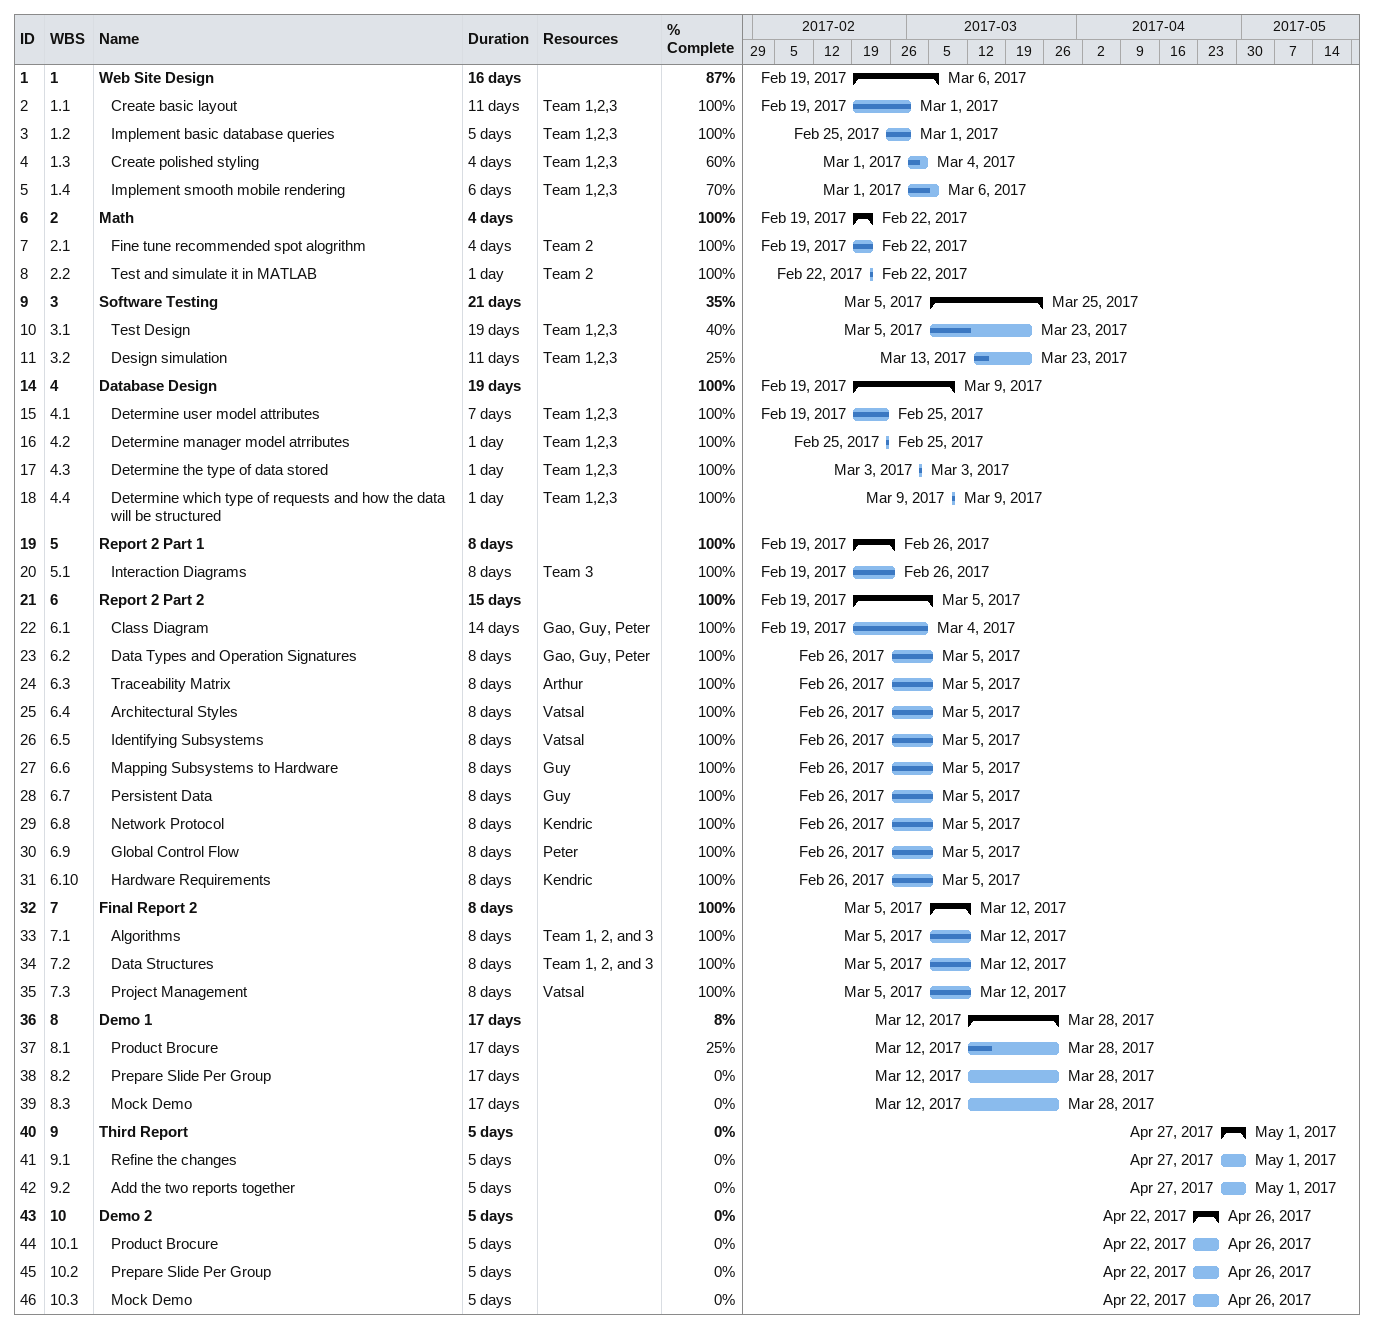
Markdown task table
| ID | WBS | Task | Duration | Start | Finish | Resources | % complete |
|---|---|---|---|---|---|---|---|
| 1 | 1 | **Web Site Design** | 16d | 2017-02-19 | 2017-03-06 |  | 87 |
| 2 | 1.1 | Create basic layout | 11d | 2017-02-19 | 2017-03-01 | Team 1,2,3 | 100 |
| 3 | 1.2 | Implement basic database queries | 5d | 2017-02-25 | 2017-03-01 | Team 1,2,3 | 100 |
| 4 | 1.3 | Create polished styling | 4d | 2017-03-01 | 2017-03-04 | Team 1,2,3 | 60 |
| 5 | 1.4 | Implement smooth mobile rendering | 6d | 2017-03-01 | 2017-03-06 | Team 1,2,3 | 70 |
| 6 | 2 | **Math** | 4d | 2017-02-19 | 2017-02-22 |  | 100 |
| 7 | 2.1 | Fine tune recommended spot alogrithm | 4d | 2017-02-19 | 2017-02-22 | Team 2 | 100 |
| 8 | 2.2 | Test and simulate it in MATLAB | 1d | 2017-02-22 | 2017-02-22 | Team 2 | 100 |
| 9 | 3 | **Software Testing** | 21d | 2017-03-05 | 2017-03-25 |  | 35 |
| 10 | 3.1 | Test Design | 19d | 2017-03-05 | 2017-03-23 | Team 1,2,3 | 40 |
| 11 | 3.2 | Design simulation | 11d | 2017-03-13 | 2017-03-23 | Team 1,2,3 | 25 |
| 14 | 4 | **Database Design** | 19d | 2017-02-19 | 2017-03-09 |  | 100 |
| 15 | 4.1 | Determine user model attributes | 7d | 2017-02-19 | 2017-02-25 | Team 1,2,3 | 100 |
| 16 | 4.2 | Determine manager model atrributes | 1d | 2017-02-25 | 2017-02-25 | Team 1,2,3 | 100 |
| 17 | 4.3 | Determine the type of data stored | 1d | 2017-03-03 | 2017-03-03 | Team 1,2,3 | 100 |
| 18 | 4.4 | Determine which type of requests and how the data will be structured | 1d | 2017-03-09 | 2017-03-09 | Team 1,2,3 | 100 |
| 19 | 5 | **Report 2 Part 1** | 8d | 2017-02-19 | 2017-02-26 |  | 100 |
| 20 | 5.1 | Interaction Diagrams | 8d | 2017-02-19 | 2017-02-26 | Team 3 | 100 |
| 21 | 6 | **Report 2 Part 2** | 15d | 2017-02-19 | 2017-03-05 |  | 100 |
| 22 | 6.1 | Class Diagram | 14d | 2017-02-19 | 2017-03-04 | Gao, Guy, Peter | 100 |
| 23 | 6.2 | Data Types and Operation Signatures | 8d | 2017-02-26 | 2017-03-05 | Gao, Guy, Peter | 100 |
| 24 | 6.3 | Traceability Matrix | 8d | 2017-02-26 | 2017-03-05 | Arthur | 100 |
| 25 | 6.4 | Architectural Styles | 8d | 2017-02-26 | 2017-03-05 | Vatsal | 100 |
| 26 | 6.5 | Identifying Subsystems | 8d | 2017-02-26 | 2017-03-05 | Vatsal | 100 |
| 27 | 6.6 | Mapping Subsystems to Hardware | 8d | 2017-02-26 | 2017-03-05 | Guy | 100 |
| 28 | 6.7 | Persistent Data | 8d | 2017-02-26 | 2017-03-05 | Guy | 100 |
| 29 | 6.8 | Network Protocol | 8d | 2017-02-26 | 2017-03-05 | Kendric | 100 |
| 30 | 6.9 | Global Control Flow | 8d | 2017-02-26 | 2017-03-05 | Peter | 100 |
| 31 | 6.10 | Hardware Requirements | 8d | 2017-02-26 | 2017-03-05 | Kendric | 100 |
| 32 | 7 | **Final Report 2** | 8d | 2017-03-05 | 2017-03-12 |  | 100 |
| 33 | 7.1 | Algorithms | 8d | 2017-03-05 | 2017-03-12 | Team 1, 2, and 3 | 100 |
| 34 | 7.2 | Data Structures | 8d | 2017-03-05 | 2017-03-12 | Team 1, 2, and 3 | 100 |
| 35 | 7.3 | Project Management | 8d | 2017-03-05 | 2017-03-12 | Vatsal | 100 |
| 36 | 8 | **Demo 1** | 17d | 2017-03-12 | 2017-03-28 |  | 8 |
| 37 | 8.1 | Product Brocure | 17d | 2017-03-12 | 2017-03-28 |  | 25 |
| 38 | 8.2 | Prepare Slide Per Group | 17d | 2017-03-12 | 2017-03-28 |  | 0 |
| 39 | 8.3 | Mock Demo | 17d | 2017-03-12 | 2017-03-28 |  | 0 |
| 40 | 9 | **Third Report** | 5d | 2017-04-27 | 2017-05-01 |  | 0 |
| 41 | 9.1 | Refine the changes | 5d | 2017-04-27 | 2017-05-01 |  | 0 |
| 42 | 9.2 | Add the two reports together | 5d | 2017-04-27 | 2017-05-01 |  | 0 |
| 43 | 10 | **Demo 2** | 5d | 2017-04-22 | 2017-04-26 |  | 0 |
| 44 | 10.1 | Product Brocure | 5d | 2017-04-22 | 2017-04-26 |  | 0 |
| 45 | 10.2 | Prepare Slide Per Group | 5d | 2017-04-22 | 2017-04-26 |  | 0 |
| 46 | 10.3 | Mock Demo | 5d | 2017-04-22 | 2017-04-26 |  | 0 |
